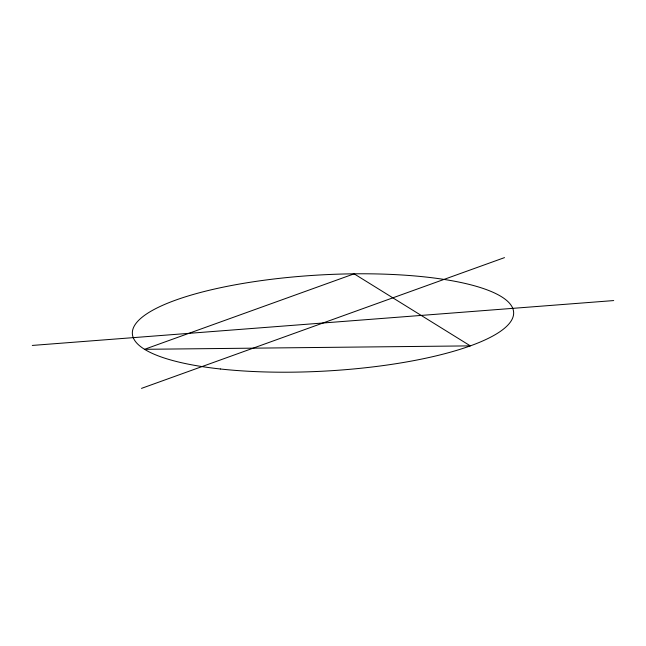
<?xml version="1.0" encoding="UTF-8"?>
<svg xmlns="http://www.w3.org/2000/svg" width="646" height="646" viewBox="0 0 646 646"><rect width="100%" height="100%" fill="white"/><g stroke="black" fill="none" stroke-linecap="round" stroke-linejoin="round"><path stroke-width="0.97" d="M141.506 388.375L504.494 257.625M32.3 345.432L613.7 300.568M354.113 273.823L144.542 349.308L470.336 345.876L354.113 273.823M220.351 368.987A190.933 48.127 -3.2 0 0 513.457 315.191A190.933 48.127 -3.2 0 0 235.184 284.813A190.933 48.127 -3.2 0 0 220.351 368.987"/></g></svg>
